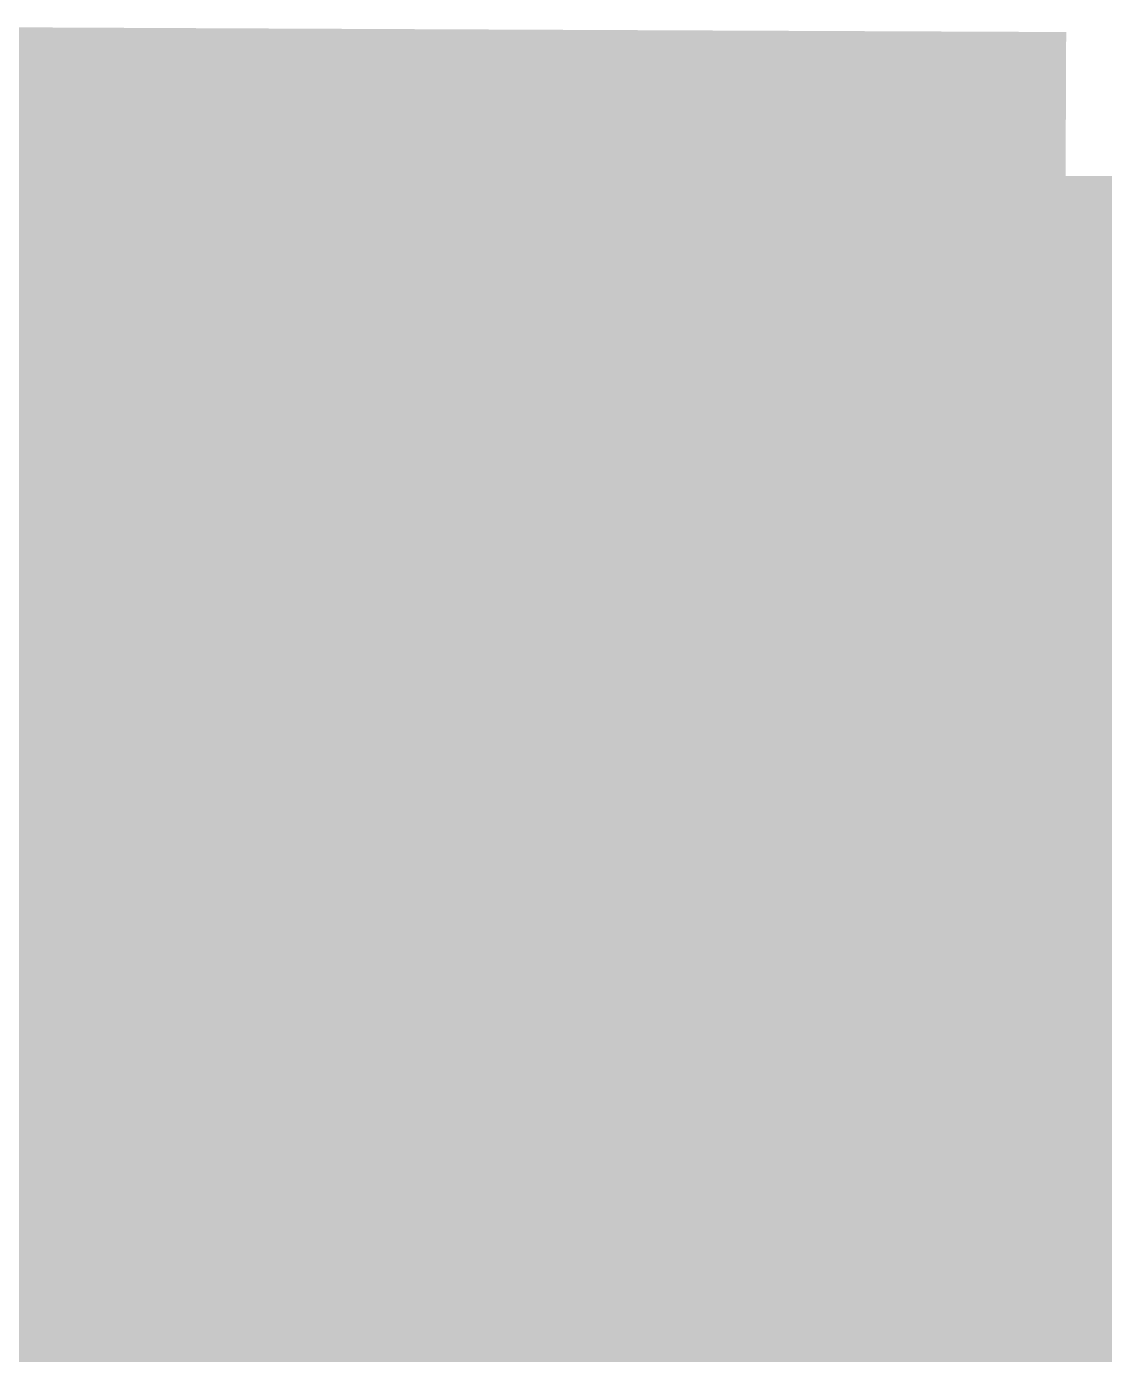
# Model space of a CAD drawing. Header units: inches. Extents: x 267136 to 306747, y 5028981 to 5062930.
# Drawn here: x 275437 to 278039, y 5039305 to 5042510 of the extents above; entities that cross this region are included whole.
import ezdxf

# ---------------------------------------------------------------- set-up
doc = ezdxf.new("R2010")
doc.units = ezdxf.units.IN
doc.header["$MEASUREMENT"] = 0

msp = doc.modelspace()

# ---------------------------------------------------------------- hatches: boundary and pattern name
for points in [[(275503.389, 5042160.761), (275438.285, 5042161.065), (275373.182, 5042161.371), (275308.078, 5042161.676), (275242.975, 5042161.983), (275177.871, 5042162.29), (275112.768, 5042162.598), (275047.664, 5042162.906), (275015.113, 5042163.061), (275015.332, 5042209.365), (275015.771, 5042301.974), (275016.211, 5042394.583), (275016.65, 5042487.192), (275016.762, 5042510.344), (275049.311, 5042510.19), (275114.412, 5042509.881), (275179.512, 5042509.574), (275244.611, 5042509.267), (275309.711, 5042508.96), (275374.811, 5042508.654), (275439.91, 5042508.35), (275505.012, 5042508.045), (275504.902, 5042484.893), (275504.471, 5042392.284), (275504.037, 5042299.675), (275503.605, 5042207.066), (275503.389, 5042160.761)], [(275991.666, 5042158.5), (275959.113, 5042158.65), (275894.01, 5042158.949), (275828.906, 5042159.25), (275763.803, 5042159.551), (275698.699, 5042159.852), (275633.596, 5042160.155), (275568.492, 5042160.458), (275503.389, 5042160.761), (275503.605, 5042207.066), (275504.037, 5042299.675), (275504.471, 5042392.284), (275504.902, 5042484.893), (275505.012, 5042508.045), (275570.111, 5042507.741), (275635.211, 5042507.438), (275700.311, 5042507.136), (275765.41, 5042506.834), (275830.512, 5042506.533), (275895.611, 5042506.233), (275960.711, 5042505.934), (275993.26, 5042505.784), (275993.154, 5042482.632), (275992.729, 5042390.022), (275992.305, 5042297.414), (275991.879, 5042204.805), (275991.666, 5042158.5)], [(276479.943, 5042156.277), (276414.84, 5042156.571), (276349.736, 5042156.866), (276284.633, 5042157.162), (276219.529, 5042157.458), (276154.426, 5042157.755), (276089.32, 5042158.052), (276024.217, 5042158.351), (275991.666, 5042158.5), (275991.879, 5042204.805), (275992.305, 5042297.414), (275992.729, 5042390.022), (275993.154, 5042482.632), (275993.26, 5042505.784), (276025.811, 5042505.634), (276090.91, 5042505.336), (276156.01, 5042505.039), (276221.111, 5042504.742), (276286.211, 5042504.445), (276351.311, 5042504.15), (276416.41, 5042503.855), (276481.51, 5042503.561), (276481.406, 5042480.409), (276480.988, 5042387.799), (276480.57, 5042295.19), (276480.152, 5042202.582), (276479.943, 5042156.277)], [(276968.219, 5042154.092), (276935.668, 5042154.236), (276870.564, 5042154.526), (276805.461, 5042154.816), (276740.357, 5042155.107), (276675.254, 5042155.398), (276610.15, 5042155.69), (276545.047, 5042155.983), (276479.943, 5042156.277), (276480.152, 5042202.582), (276480.57, 5042295.19), (276480.988, 5042387.799), (276481.406, 5042480.409), (276481.51, 5042503.561), (276546.611, 5042503.267), (276611.711, 5042502.974), (276676.811, 5042502.682), (276741.91, 5042502.391), (276807.01, 5042502.1), (276872.109, 5042501.81), (276937.211, 5042501.52), (276969.76, 5042501.375), (276969.658, 5042478.223), (276969.246, 5042385.614), (276968.426, 5042200.396), (276968.219, 5042154.092)], [(277456.496, 5042151.945), (277391.393, 5042152.229), (277326.289, 5042152.514), (277261.186, 5042152.799), (277196.082, 5042153.085), (277130.979, 5042153.372), (277065.875, 5042153.659), (277000.771, 5042153.948), (276968.219, 5042154.092), (276968.426, 5042200.396), (276969.246, 5042385.614), (276969.658, 5042478.223), (276969.76, 5042501.375), (277002.311, 5042501.231), (277067.41, 5042500.943), (277132.51, 5042500.656), (277197.609, 5042500.369), (277262.709, 5042500.083), (277327.811, 5042499.797), (277392.91, 5042499.513), (277458.01, 5042499.229), (277457.908, 5042476.076), (277457.506, 5042383.467), (277457.102, 5042290.858), (277456.697, 5042198.249), (277456.496, 5042151.945)], [(277944.773, 5042149.835), (277912.221, 5042149.975), (277847.117, 5042150.254), (277782.014, 5042150.535), (277716.91, 5042150.815), (277651.807, 5042151.097), (277586.703, 5042151.378), (277521.6, 5042151.661), (277456.496, 5042151.945), (277456.697, 5042198.249), (277457.102, 5042290.858), (277457.506, 5042383.467), (277457.908, 5042476.076), (277458.01, 5042499.229), (277523.109, 5042498.945), (277588.209, 5042498.662), (277653.311, 5042498.38), (277718.41, 5042498.099), (277783.51, 5042497.818), (277848.609, 5042497.538), (277913.709, 5042497.259), (277946.26, 5042497.119), (277946.16, 5042473.967), (277945.764, 5042381.358), (277945.367, 5042288.749), (277944.971, 5042196.14), (277944.773, 5042149.835)], [(275501.768, 5041813.478), (275436.66, 5041813.782), (275371.553, 5041814.087), (275306.445, 5041814.393), (275241.338, 5041814.699), (275176.232, 5041815.006), (275111.125, 5041815.314), (275046.018, 5041815.623), (275013.463, 5041815.777), (275013.574, 5041838.929), (275014.014, 5041931.538), (275014.453, 5042024.147), (275014.893, 5042116.756), (275015.113, 5042163.061), (275047.664, 5042162.906), (275112.768, 5042162.598), (275177.871, 5042162.29), (275242.975, 5042161.983), (275308.078, 5042161.676), (275373.182, 5042161.371), (275438.285, 5042161.065), (275503.389, 5042160.761), (275503.174, 5042114.457), (275502.74, 5042021.848), (275502.309, 5041929.239), (275501.875, 5041836.63), (275501.768, 5041813.478)], [(275990.07, 5041811.217), (275957.518, 5041811.366), (275892.41, 5041811.666), (275827.303, 5041811.966), (275762.195, 5041812.267), (275697.09, 5041812.569), (275631.982, 5041812.871), (275566.875, 5041813.174), (275501.768, 5041813.478), (275501.875, 5041836.63), (275502.309, 5041929.239), (275502.74, 5042021.848), (275503.174, 5042114.457), (275503.389, 5042160.761), (275568.492, 5042160.458), (275633.596, 5042160.155), (275698.699, 5042159.852), (275763.803, 5042159.551), (275828.906, 5042159.25), (275894.01, 5042158.949), (275959.113, 5042158.65), (275991.666, 5042158.5), (275991.453, 5042112.196), (275991.027, 5042019.587), (275990.604, 5041926.978), (275990.178, 5041834.369), (275990.07, 5041811.217)], [(276478.375, 5041808.994), (276413.268, 5041809.288), (276348.16, 5041809.583), (276283.053, 5041809.878), (276217.947, 5041810.174), (276152.84, 5041810.471), (276087.732, 5041810.769), (276022.625, 5041811.067), (275990.07, 5041811.217), (275990.178, 5041834.369), (275990.604, 5041926.978), (275991.027, 5042019.587), (275991.453, 5042112.196), (275991.666, 5042158.5), (276024.217, 5042158.351), (276089.32, 5042158.052), (276154.426, 5042157.755), (276219.529, 5042157.458), (276284.633, 5042157.162), (276349.736, 5042156.866), (276414.84, 5042156.571), (276479.943, 5042156.277), (276479.734, 5042109.973), (276479.316, 5042017.364), (276478.898, 5041924.754), (276478.48, 5041832.146), (276478.375, 5041808.994)], [(276966.68, 5041806.808), (276934.125, 5041806.953), (276869.018, 5041807.242), (276803.91, 5041807.533), (276738.805, 5041807.823), (276673.697, 5041808.115), (276608.59, 5041808.407), (276543.482, 5041808.7), (276478.375, 5041808.994), (276478.48, 5041832.146), (276478.898, 5041924.754), (276479.316, 5042017.364), (276479.734, 5042109.973), (276479.943, 5042156.277), (276545.047, 5042155.983), (276610.15, 5042155.69), (276675.254, 5042155.398), (276740.357, 5042155.107), (276805.461, 5042154.816), (276870.564, 5042154.526), (276935.668, 5042154.236), (276968.219, 5042154.092), (276968.014, 5042107.788), (276967.604, 5042015.178), (276967.191, 5041922.569), (276966.781, 5041829.96), (276966.68, 5041806.808)], [(277454.982, 5041804.661), (277389.875, 5041804.945), (277324.768, 5041805.23), (277259.66, 5041805.516), (277194.555, 5041805.802), (277129.447, 5041806.088), (277064.34, 5041806.376), (276999.232, 5041806.664), (276966.68, 5041806.808), (276966.781, 5041829.96), (276967.191, 5041922.569), (276967.604, 5042015.178), (276968.014, 5042107.788), (276968.219, 5042154.092), (277000.771, 5042153.948), (277065.875, 5042153.659), (277130.979, 5042153.372), (277196.082, 5042153.085), (277261.186, 5042152.799), (277326.289, 5042152.514), (277391.393, 5042152.229), (277456.496, 5042151.945), (277456.295, 5042105.64), (277455.891, 5042013.031), (277455.486, 5041920.422), (277455.084, 5041827.813), (277454.982, 5041804.661)], [(277943.287, 5041802.552), (277910.732, 5041802.691), (277780.518, 5041803.251), (277715.412, 5041803.532), (277650.305, 5041803.813), (277585.197, 5041804.095), (277520.09, 5041804.378), (277454.982, 5041804.661), (277455.084, 5041827.813), (277455.486, 5041920.422), (277455.891, 5042013.031), (277456.295, 5042105.64), (277456.496, 5042151.945), (277521.6, 5042151.661), (277586.703, 5042151.378), (277651.807, 5042151.097), (277716.91, 5042150.815), (277782.014, 5042150.535), (277847.117, 5042150.254), (277912.221, 5042149.975), (277944.773, 5042149.835), (277944.574, 5042103.531), (277944.178, 5042010.922), (277943.781, 5041918.313), (277943.385, 5041825.704), (277943.287, 5041802.552)], [(278431.59, 5041800.481), (278366.482, 5041800.755), (278301.375, 5041801.029), (278236.27, 5041801.305), (278171.162, 5041801.581), (278106.055, 5041801.857), (278040.947, 5041802.135), (277975.84, 5041802.413), (277943.287, 5041802.552), (277943.385, 5041825.704), (277943.781, 5041918.313), (277944.178, 5042010.922), (277944.574, 5042103.531), (277944.773, 5042149.835), (277977.324, 5042149.696), (278042.428, 5042149.418), (278107.531, 5042149.141), (278172.635, 5042148.864), (278237.738, 5042148.588), (278302.842, 5042148.313), (278367.945, 5042148.039), (278433.049, 5042147.765), (278432.855, 5042101.46), (278432.467, 5042008.851), (278432.076, 5041916.242), (278431.687, 5041823.633), (278431.59, 5041800.481)], [(275500.146, 5041466.194), (275435.035, 5041466.499), (275369.924, 5041466.804), (275304.814, 5041467.109), (275174.592, 5041467.723), (275109.48, 5041468.031), (275044.371, 5041468.339), (275011.814, 5041468.494), (275012.254, 5041561.103), (275012.695, 5041653.711), (275013.135, 5041746.32), (275013.463, 5041815.777), (275046.018, 5041815.623), (275111.125, 5041815.314), (275176.232, 5041815.006), (275241.338, 5041814.699), (275306.445, 5041814.393), (275371.553, 5041814.087), (275436.66, 5041813.782), (275501.768, 5041813.478), (275501.443, 5041744.021), (275501.012, 5041651.412), (275500.578, 5041558.803), (275500.146, 5041466.194)], [(275988.477, 5041463.933), (275955.922, 5041464.083), (275890.811, 5041464.382), (275825.699, 5041464.683), (275760.59, 5041464.984), (275695.479, 5041465.285), (275630.367, 5041465.588), (275565.256, 5041465.891), (275500.146, 5041466.194), (275500.578, 5041558.803), (275501.012, 5041651.412), (275501.443, 5041744.021), (275501.768, 5041813.478), (275566.875, 5041813.174), (275631.982, 5041812.871), (275697.09, 5041812.569), (275762.195, 5041812.267), (275827.303, 5041811.966), (275892.41, 5041811.666), (275957.518, 5041811.366), (275990.07, 5041811.217), (275989.752, 5041741.76), (275989.326, 5041649.151), (275988.902, 5041556.542), (275988.477, 5041463.933)], [(276476.807, 5041461.71), (276411.697, 5041462.004), (276346.586, 5041462.299), (276281.475, 5041462.595), (276216.365, 5041462.891), (276086.143, 5041463.485), (276021.031, 5041463.784), (275988.477, 5041463.933), (275988.902, 5041556.542), (275989.326, 5041649.151), (275989.752, 5041741.76), (275990.07, 5041811.217), (276022.625, 5041811.067), (276087.732, 5041810.769), (276152.84, 5041810.471), (276217.947, 5041810.174), (276283.053, 5041809.878), (276348.16, 5041809.583), (276413.268, 5041809.288), (276478.375, 5041808.994), (276478.062, 5041739.537), (276477.643, 5041646.928), (276476.807, 5041461.71)], [(276965.139, 5041459.525), (276932.582, 5041459.669), (276867.473, 5041459.959), (276802.361, 5041460.249), (276737.25, 5041460.54), (276672.141, 5041460.832), (276607.029, 5041461.124), (276476.807, 5041461.71), (276477.643, 5041646.928), (276478.062, 5041739.537), (276478.375, 5041808.994), (276543.482, 5041808.7), (276608.59, 5041808.407), (276673.697, 5041808.115), (276738.805, 5041807.823), (276803.91, 5041807.533), (276869.018, 5041807.242), (276934.125, 5041806.953), (276966.68, 5041806.808), (276966.371, 5041737.352), (276965.959, 5041644.743), (276965.139, 5041459.525)], [(277453.469, 5041457.378), (277388.357, 5041457.662), (277323.248, 5041457.947), (277258.137, 5041458.232), (277193.025, 5041458.518), (277127.916, 5041458.805), (277062.805, 5041459.092), (276997.693, 5041459.381), (276965.139, 5041459.525), (276965.959, 5041644.743), (276966.371, 5041737.352), (276966.68, 5041806.808), (276999.232, 5041806.664), (277064.34, 5041806.376), (277129.447, 5041806.088), (277194.555, 5041805.802), (277259.66, 5041805.516), (277324.768, 5041805.23), (277389.875, 5041804.945), (277454.982, 5041804.661), (277454.68, 5041735.205), (277454.275, 5041642.596), (277453.873, 5041549.987), (277453.469, 5041457.378)], [(277941.801, 5041455.269), (277909.244, 5041455.408), (277844.133, 5041455.687), (277779.023, 5041455.967), (277713.912, 5041456.248), (277648.801, 5041456.53), (277583.691, 5041456.812), (277518.58, 5041457.094), (277453.469, 5041457.378), (277453.873, 5041549.987), (277454.275, 5041642.596), (277454.68, 5041735.205), (277454.982, 5041804.661), (277520.09, 5041804.378), (277585.197, 5041804.095), (277650.305, 5041803.813), (277715.412, 5041803.532), (277780.518, 5041803.251), (277910.732, 5041802.691), (277943.287, 5041802.552), (277942.988, 5041733.095), (277942.592, 5041640.486), (277942.197, 5041547.877), (277941.801, 5041455.269)], [(278430.131, 5041453.198), (278365.02, 5041453.472), (278299.908, 5041453.746), (278234.799, 5041454.021), (278169.687, 5041454.297), (278104.576, 5041454.574), (278039.467, 5041454.852), (277974.355, 5041455.129), (277941.801, 5041455.269), (277942.197, 5041547.877), (277942.592, 5041640.486), (277942.988, 5041733.095), (277943.287, 5041802.552), (277975.84, 5041802.413), (278040.947, 5041802.135), (278106.055, 5041801.857), (278171.162, 5041801.581), (278236.27, 5041801.305), (278301.375, 5041801.029), (278366.482, 5041800.755), (278431.59, 5041800.481), (278431.299, 5041731.024), (278430.908, 5041638.416), (278430.52, 5041545.807), (278430.131, 5041453.198)], [(275498.523, 5041118.911), (275433.41, 5041119.216), (275368.295, 5041119.521), (275303.182, 5041119.826), (275238.066, 5041120.133), (275172.953, 5041120.44), (275107.838, 5041120.748), (275042.725, 5041121.056), (275010.166, 5041121.21), (275010.496, 5041190.667), (275010.936, 5041283.276), (275011.814, 5041468.494), (275044.371, 5041468.339), (275109.48, 5041468.031), (275174.592, 5041467.723), (275304.814, 5041467.109), (275369.924, 5041466.804), (275500.146, 5041466.194), (275499.713, 5041373.585), (275499.281, 5041280.977), (275498.85, 5041188.368), (275498.523, 5041118.911)], [(275986.883, 5041116.65), (275954.324, 5041116.8), (275889.211, 5041117.099), (275824.096, 5041117.399), (275758.982, 5041117.701), (275693.867, 5041118.002), (275628.754, 5041118.305), (275563.639, 5041118.607), (275498.523, 5041118.911), (275498.85, 5041188.368), (275499.281, 5041280.977), (275499.713, 5041373.585), (275500.146, 5041466.194), (275565.256, 5041465.891), (275630.367, 5041465.588), (275695.479, 5041465.285), (275760.59, 5041464.984), (275825.699, 5041464.683), (275890.811, 5041464.382), (275955.922, 5041464.083), (275988.477, 5041463.933), (275988.051, 5041371.324), (275987.627, 5041278.715), (275987.201, 5041186.107), (275986.883, 5041116.65)], [(276475.24, 5041114.427), (276410.125, 5041114.721), (276345.012, 5041115.016), (276279.896, 5041115.312), (276214.783, 5041115.608), (276149.668, 5041115.905), (276084.555, 5041116.203), (276019.439, 5041116.5), (275986.883, 5041116.65), (275987.201, 5041186.107), (275987.627, 5041278.715), (275988.051, 5041371.324), (275988.477, 5041463.933), (276021.031, 5041463.784), (276086.143, 5041463.485), (276216.365, 5041462.891), (276281.475, 5041462.595), (276346.586, 5041462.299), (276411.697, 5041462.004), (276476.807, 5041461.71), (276475.971, 5041276.492), (276475.553, 5041183.884), (276475.24, 5041114.427)], [(276963.598, 5041112.242), (276931.041, 5041112.386), (276865.926, 5041112.676), (276800.812, 5041112.966), (276735.697, 5041113.257), (276670.584, 5041113.548), (276605.469, 5041113.84), (276540.354, 5041114.133), (276475.24, 5041114.427), (276475.553, 5041183.884), (276475.971, 5041276.492), (276476.807, 5041461.71), (276607.029, 5041461.124), (276672.141, 5041460.832), (276737.25, 5041460.54), (276802.361, 5041460.249), (276867.473, 5041459.959), (276932.582, 5041459.669), (276965.139, 5041459.525), (276964.727, 5041366.916), (276964.316, 5041274.307), (276963.906, 5041181.698), (276963.598, 5041112.242)], [(277451.955, 5041110.095), (277386.842, 5041110.379), (277321.727, 5041110.664), (277256.613, 5041110.949), (277191.498, 5041111.235), (277126.385, 5041111.522), (277061.27, 5041111.81), (276996.154, 5041112.098), (276963.598, 5041112.242), (276963.906, 5041181.698), (276964.316, 5041274.307), (276964.727, 5041366.916), (276965.139, 5041459.525), (276997.693, 5041459.381), (277062.805, 5041459.092), (277127.916, 5041458.805), (277193.025, 5041458.518), (277258.137, 5041458.232), (277323.248, 5041457.947), (277388.357, 5041457.662), (277453.469, 5041457.378), (277453.066, 5041364.769), (277452.258, 5041179.551), (277451.955, 5041110.095)], [(277940.314, 5041107.985), (277907.756, 5041108.125), (277842.643, 5041108.404), (277777.527, 5041108.685), (277712.414, 5041108.965), (277647.299, 5041109.247), (277582.184, 5041109.528), (277517.07, 5041109.811), (277451.955, 5041110.095), (277452.258, 5041179.551), (277453.066, 5041364.769), (277453.469, 5041457.378), (277518.58, 5041457.094), (277583.691, 5041456.812), (277648.801, 5041456.53), (277713.912, 5041456.248), (277779.023, 5041455.967), (277844.133, 5041455.687), (277909.244, 5041455.408), (277941.801, 5041455.269), (277941.404, 5041362.66), (277941.008, 5041270.051), (277940.611, 5041177.442), (277940.314, 5041107.985)], [(278428.672, 5041105.915), (278363.557, 5041106.188), (278298.443, 5041106.463), (278233.328, 5041106.738), (278168.213, 5041107.014), (278103.1, 5041107.291), (278037.984, 5041107.568), (277972.871, 5041107.846), (277940.314, 5041107.985), (277940.611, 5041177.442), (277941.008, 5041270.051), (277941.404, 5041362.66), (277941.801, 5041455.269), (277974.355, 5041455.129), (278039.467, 5041454.852), (278104.576, 5041454.574), (278169.687, 5041454.297), (278234.799, 5041454.021), (278299.908, 5041453.746), (278365.02, 5041453.472), (278430.131, 5041453.198), (278429.742, 5041360.589), (278429.352, 5041267.98), (278428.963, 5041175.371), (278428.672, 5041105.915)], [(275496.902, 5040771.628), (275431.785, 5040771.933), (275366.668, 5040772.238), (275301.549, 5040772.543), (275236.432, 5040772.85), (275171.312, 5040773.157), (275106.195, 5040773.464), (275041.076, 5040773.773), (275008.518, 5040773.927), (275008.738, 5040820.232), (275009.178, 5040912.841), (275009.617, 5041005.449), (275010.057, 5041098.058), (275010.166, 5041121.21), (275042.725, 5041121.056), (275107.838, 5041120.748), (275172.953, 5041120.44), (275238.066, 5041120.133), (275303.182, 5041119.826), (275368.295, 5041119.521), (275433.41, 5041119.216), (275498.523, 5041118.911), (275498.416, 5041095.759), (275497.984, 5041003.15), (275497.551, 5040910.542), (275497.119, 5040817.933), (275496.902, 5040771.628)], [(275985.287, 5040769.367), (275952.729, 5040769.517), (275887.611, 5040769.816), (275822.492, 5040770.117), (275757.375, 5040770.417), (275692.258, 5040770.719), (275627.139, 5040771.021), (275562.021, 5040771.325), (275496.902, 5040771.628), (275497.119, 5040817.933), (275497.551, 5040910.542), (275497.984, 5041003.15), (275498.416, 5041095.759), (275498.523, 5041118.911), (275563.639, 5041118.607), (275628.754, 5041118.305), (275693.867, 5041118.002), (275758.982, 5041117.701), (275824.096, 5041117.399), (275889.211, 5041117.099), (275954.324, 5041116.8), (275986.883, 5041116.65), (275986.775, 5041093.498), (275986.352, 5041000.889), (275985.5, 5040815.671), (275985.287, 5040769.367)], [(276473.672, 5040767.144), (276408.555, 5040767.438), (276343.437, 5040767.733), (276278.318, 5040768.029), (276213.201, 5040768.325), (276148.082, 5040768.622), (276082.965, 5040768.919), (276017.848, 5040769.218), (275985.287, 5040769.367), (275985.5, 5040815.671), (275986.352, 5041000.889), (275986.775, 5041093.498), (275986.883, 5041116.65), (276019.439, 5041116.5), (276084.555, 5041116.203), (276149.668, 5041115.905), (276214.783, 5041115.608), (276279.896, 5041115.312), (276345.012, 5041115.016), (276410.125, 5041114.721), (276475.24, 5041114.427), (276475.135, 5041091.275), (276474.299, 5040906.057), (276473.881, 5040813.448), (276473.672, 5040767.144)], [(276962.057, 5040764.959), (276929.498, 5040765.104), (276864.381, 5040765.393), (276799.262, 5040765.683), (276734.145, 5040765.974), (276669.027, 5040766.265), (276603.908, 5040766.558), (276538.791, 5040766.851), (276473.672, 5040767.144), (276473.881, 5040813.448), (276474.717, 5040998.666), (276475.135, 5041091.275), (276475.24, 5041114.427), (276540.354, 5041114.133), (276605.469, 5041113.84), (276670.584, 5041113.548), (276735.697, 5041113.257), (276800.812, 5041112.966), (276865.926, 5041112.676), (276931.041, 5041112.386), (276963.598, 5041112.242), (276963.496, 5041089.089), (276963.084, 5040996.481), (276962.264, 5040811.263), (276962.057, 5040764.959)], [(277450.441, 5040762.812), (277385.324, 5040763.096), (277320.207, 5040763.38), (277255.088, 5040763.666), (277189.971, 5040763.952), (277124.852, 5040764.239), (277059.734, 5040764.526), (276994.617, 5040764.814), (276962.057, 5040764.959), (276962.264, 5040811.263), (276963.084, 5040996.481), (276963.496, 5041089.089), (276963.598, 5041112.242), (276996.154, 5041112.098), (277061.27, 5041111.81), (277126.385, 5041111.522), (277191.498, 5041111.235), (277256.613, 5041110.949), (277321.727, 5041110.664), (277386.842, 5041110.379), (277451.955, 5041110.095), (277451.855, 5041086.942), (277451.451, 5040994.333), (277451.047, 5040901.725), (277450.645, 5040809.116), (277450.441, 5040762.812)], [(277938.828, 5040760.703), (277906.268, 5040760.842), (277841.15, 5040761.121), (277776.033, 5040761.401), (277710.914, 5040761.682), (277645.797, 5040761.963), (277580.678, 5040762.246), (277515.561, 5040762.528), (277450.441, 5040762.812), (277450.645, 5040809.116), (277451.047, 5040901.725), (277451.451, 5040994.333), (277451.855, 5041086.942), (277451.955, 5041110.095), (277517.07, 5041109.811), (277582.184, 5041109.528), (277647.299, 5041109.247), (277712.414, 5041108.965), (277777.527, 5041108.685), (277842.643, 5041108.404), (277907.756, 5041108.125), (277940.314, 5041107.985), (277940.215, 5041084.833), (277939.818, 5040992.225), (277939.422, 5040899.616), (277939.025, 5040807.007), (277938.828, 5040760.703)], [(278427.213, 5040758.631), (278362.094, 5040758.905), (278296.977, 5040759.18), (278231.857, 5040759.455), (278166.74, 5040759.731), (278101.623, 5040760.008), (278036.504, 5040760.285), (277971.387, 5040760.563), (277938.828, 5040760.703), (277939.025, 5040807.007), (277939.422, 5040899.616), (277939.818, 5040992.225), (277940.215, 5041084.833), (277940.314, 5041107.985), (277972.871, 5041107.846), (278037.984, 5041107.568), (278103.1, 5041107.291), (278168.213, 5041107.014), (278233.328, 5041106.738), (278298.443, 5041106.463), (278363.557, 5041106.188), (278428.672, 5041105.915), (278428.574, 5041082.762), (278428.186, 5040990.153), (278427.795, 5040897.544), (278427.406, 5040804.936), (278427.213, 5040758.631)], [(275495.281, 5040424.346), (275430.16, 5040424.65), (275365.039, 5040424.955), (275299.916, 5040425.261), (275234.795, 5040425.567), (275169.674, 5040425.874), (275104.553, 5040426.182), (275039.43, 5040426.49), (275006.869, 5040426.645), (275006.98, 5040449.797), (275007.42, 5040542.406), (275007.859, 5040635.014), (275008.299, 5040727.623), (275008.518, 5040773.927), (275041.076, 5040773.773), (275106.195, 5040773.464), (275171.312, 5040773.157), (275236.432, 5040772.85), (275301.549, 5040772.543), (275366.668, 5040772.238), (275496.902, 5040771.628), (275496.687, 5040725.324), (275496.254, 5040632.715), (275495.822, 5040540.106), (275495.391, 5040447.498), (275495.281, 5040424.346)], [(275983.693, 5040422.084), (275951.133, 5040422.234), (275886.012, 5040422.534), (275820.889, 5040422.834), (275755.768, 5040423.135), (275690.646, 5040423.437), (275625.525, 5040423.739), (275560.402, 5040424.042), (275495.281, 5040424.346), (275495.391, 5040447.498), (275495.822, 5040540.106), (275496.254, 5040632.715), (275496.687, 5040725.324), (275496.902, 5040771.628), (275562.021, 5040771.325), (275627.139, 5040771.021), (275692.258, 5040770.719), (275757.375, 5040770.417), (275822.492, 5040770.117), (275887.611, 5040769.816), (275952.729, 5040769.517), (275985.287, 5040769.367), (275985.076, 5040723.063), (275984.65, 5040630.454), (275984.225, 5040537.845), (275983.799, 5040445.236), (275983.693, 5040422.084)], [(276472.105, 5040419.861), (276406.984, 5040420.155), (276341.861, 5040420.45), (276211.619, 5040421.042), (276146.498, 5040421.339), (276081.375, 5040421.637), (276016.254, 5040421.935), (275983.693, 5040422.084), (275983.799, 5040445.236), (275984.225, 5040537.845), (275984.65, 5040630.454), (275985.076, 5040723.063), (275985.287, 5040769.367), (276017.848, 5040769.218), (276082.965, 5040768.919), (276148.082, 5040768.622), (276213.201, 5040768.325), (276278.318, 5040768.029), (276343.437, 5040767.733), (276408.555, 5040767.438), (276473.672, 5040767.144), (276473.463, 5040720.839), (276473.045, 5040628.231), (276472.209, 5040443.013), (276472.105, 5040419.861)], [(276960.518, 5040417.676), (276927.957, 5040417.82), (276862.834, 5040418.11), (276797.713, 5040418.4), (276667.471, 5040418.982), (276602.348, 5040419.275), (276537.227, 5040419.568), (276472.105, 5040419.861), (276472.209, 5040443.013), (276473.045, 5040628.231), (276473.463, 5040720.839), (276473.672, 5040767.144), (276538.791, 5040766.851), (276603.908, 5040766.558), (276669.027, 5040766.265), (276734.145, 5040765.974), (276799.262, 5040765.683), (276864.381, 5040765.393), (276929.498, 5040765.104), (276962.057, 5040764.959), (276961.852, 5040718.654), (276961.441, 5040626.046), (276961.031, 5040533.437), (276960.619, 5040440.828), (276960.518, 5040417.676)], [(277448.93, 5040415.529), (277383.807, 5040415.813), (277318.686, 5040416.098), (277253.564, 5040416.383), (277188.443, 5040416.669), (277123.32, 5040416.956), (276993.078, 5040417.532), (276960.518, 5040417.676), (276960.619, 5040440.828), (276961.031, 5040533.437), (276961.441, 5040626.046), (276961.852, 5040718.654), (276962.057, 5040764.959), (276994.617, 5040764.814), (277059.734, 5040764.526), (277124.852, 5040764.239), (277189.971, 5040763.952), (277255.088, 5040763.666), (277320.207, 5040763.38), (277450.441, 5040762.812), (277450.24, 5040716.507), (277449.838, 5040623.898), (277449.434, 5040531.29), (277449.029, 5040438.681), (277448.93, 5040415.529)], [(277937.342, 5040413.42), (277904.779, 5040413.559), (277839.658, 5040413.838), (277774.537, 5040414.119), (277709.416, 5040414.399), (277644.293, 5040414.681), (277579.172, 5040414.963), (277448.93, 5040415.529), (277449.029, 5040438.681), (277449.434, 5040531.29), (277449.838, 5040623.898), (277450.24, 5040716.507), (277450.441, 5040762.812), (277515.561, 5040762.528), (277580.678, 5040762.246), (277645.797, 5040761.963), (277710.914, 5040761.682), (277776.033, 5040761.401), (277841.15, 5040761.121), (277906.268, 5040760.842), (277938.828, 5040760.703), (277938.629, 5040714.398), (277938.232, 5040621.79), (277937.836, 5040529.181), (277937.439, 5040436.572), (277937.342, 5040413.42)], [(278425.752, 5040411.349), (278360.631, 5040411.623), (278295.51, 5040411.897), (278230.389, 5040412.172), (278165.266, 5040412.448), (278100.145, 5040412.725), (278035.023, 5040413.002), (277969.902, 5040413.28), (277937.342, 5040413.42), (277937.439, 5040436.572), (277937.836, 5040529.181), (277938.232, 5040621.79), (277938.629, 5040714.398), (277938.828, 5040760.703), (277971.387, 5040760.563), (278036.504, 5040760.285), (278101.623, 5040760.008), (278166.74, 5040759.731), (278231.857, 5040759.455), (278296.977, 5040759.18), (278362.094, 5040758.905), (278427.213, 5040758.631), (278427.018, 5040712.327), (278426.24, 5040527.109), (278425.85, 5040434.501), (278425.752, 5040411.349)], [(275493.66, 5040077.063), (275428.535, 5040077.367), (275363.41, 5040077.672), (275298.285, 5040077.978), (275233.16, 5040078.285), (275168.035, 5040078.591), (275102.91, 5040078.899), (275037.783, 5040079.208), (275005.221, 5040079.362), (275005.66, 5040171.971), (275006.1, 5040264.58), (275006.541, 5040357.188), (275006.869, 5040426.645), (275039.43, 5040426.49), (275104.553, 5040426.182), (275169.674, 5040425.874), (275234.795, 5040425.567), (275299.916, 5040425.261), (275365.039, 5040424.955), (275430.16, 5040424.65), (275495.281, 5040424.346), (275494.957, 5040354.889), (275494.525, 5040262.28), (275494.092, 5040169.671), (275493.66, 5040077.063)], [(275982.1, 5040074.802), (275949.537, 5040074.951), (275819.287, 5040075.551), (275754.16, 5040075.852), (275623.91, 5040076.456), (275558.785, 5040076.759), (275493.66, 5040077.063), (275494.092, 5040169.671), (275494.525, 5040262.28), (275494.957, 5040354.889), (275495.281, 5040424.346), (275560.402, 5040424.042), (275625.525, 5040423.739), (275690.646, 5040423.437), (275755.768, 5040423.135), (275820.889, 5040422.834), (275886.012, 5040422.534), (275951.133, 5040422.234), (275983.693, 5040422.084), (275983.375, 5040352.628), (275982.949, 5040260.019), (275982.523, 5040167.411), (275982.1, 5040074.802)], [(276470.539, 5040072.579), (276405.412, 5040072.873), (276275.162, 5040073.463), (276079.787, 5040074.354), (276014.662, 5040074.652), (275982.1, 5040074.802), (275982.523, 5040167.411), (275982.949, 5040260.019), (275983.375, 5040352.628), (275983.693, 5040422.084), (276016.254, 5040421.935), (276081.375, 5040421.637), (276146.498, 5040421.339), (276211.619, 5040421.042), (276341.861, 5040420.45), (276406.984, 5040420.155), (276472.105, 5040419.861), (276471.791, 5040350.405), (276470.955, 5040165.187), (276470.539, 5040072.579)], [(276958.977, 5040070.394), (276926.414, 5040070.538), (276796.164, 5040071.118), (276665.914, 5040071.7), (276600.789, 5040071.992), (276535.664, 5040072.285), (276470.539, 5040072.579), (276470.955, 5040165.187), (276471.791, 5040350.405), (276472.105, 5040419.861), (276537.227, 5040419.568), (276602.348, 5040419.275), (276667.471, 5040418.982), (276797.713, 5040418.4), (276862.834, 5040418.11), (276927.957, 5040417.82), (276960.518, 5040417.676), (276960.209, 5040348.22), (276959.389, 5040163.002), (276958.977, 5040070.394)], [(277447.416, 5040068.246), (277382.291, 5040068.53), (277317.166, 5040068.815), (277186.916, 5040069.387), (277121.789, 5040069.673), (276991.539, 5040070.249), (276958.977, 5040070.394), (276959.389, 5040163.002), (276960.209, 5040348.22), (276960.518, 5040417.676), (276993.078, 5040417.532), (277123.32, 5040416.956), (277188.443, 5040416.669), (277253.564, 5040416.383), (277318.686, 5040416.098), (277383.807, 5040415.813), (277448.93, 5040415.529), (277448.627, 5040346.072), (277448.223, 5040253.464), (277447.82, 5040160.855), (277447.416, 5040068.246)], [(277935.855, 5040066.137), (277903.293, 5040066.276), (277838.168, 5040066.556), (277773.041, 5040066.836), (277642.791, 5040067.398), (277577.666, 5040067.68), (277447.416, 5040068.246), (277447.82, 5040160.855), (277448.223, 5040253.464), (277448.627, 5040346.072), (277448.93, 5040415.529), (277579.172, 5040414.963), (277644.293, 5040414.681), (277709.416, 5040414.399), (277774.537, 5040414.119), (277839.658, 5040413.838), (277904.779, 5040413.559), (277937.342, 5040413.42), (277937.043, 5040343.963), (277936.646, 5040251.354), (277936.252, 5040158.746), (277935.855, 5040066.137)], [(278424.293, 5040064.066), (278359.168, 5040064.34), (278228.918, 5040064.89), (278098.668, 5040065.442), (277968.418, 5040065.998), (277935.855, 5040066.137), (277936.252, 5040158.746), (277936.646, 5040251.354), (277937.043, 5040343.963), (277937.342, 5040413.42), (277969.902, 5040413.28), (278035.023, 5040413.002), (278100.145, 5040412.725), (278165.266, 5040412.448), (278230.389, 5040412.172), (278295.51, 5040411.897), (278425.752, 5040411.349), (278425.461, 5040341.892), (278425.072, 5040249.283), (278424.684, 5040156.675), (278424.293, 5040064.066)], [(275492.039, 5039729.781), (275426.91, 5039730.085), (275361.781, 5039730.39), (275231.523, 5039731.002), (275166.395, 5039731.309), (275036.137, 5039731.925), (275003.574, 5039732.08), (275003.902, 5039801.536), (275004.342, 5039894.145), (275004.781, 5039986.753), (275005.221, 5040079.362), (275037.783, 5040079.208), (275102.91, 5040078.899), (275168.035, 5040078.591), (275233.16, 5040078.285), (275298.285, 5040077.978), (275363.41, 5040077.672), (275428.535, 5040077.367), (275493.66, 5040077.063), (275493.229, 5039984.454), (275492.795, 5039891.846), (275492.363, 5039799.237), (275492.039, 5039729.781)], [(275980.506, 5039727.52), (275947.941, 5039727.669), (275882.812, 5039727.969), (275817.684, 5039728.269), (275752.555, 5039728.57), (275622.297, 5039729.174), (275557.168, 5039729.477), (275492.039, 5039729.781), (275492.363, 5039799.237), (275492.795, 5039891.846), (275493.229, 5039984.454), (275493.66, 5040077.063), (275558.785, 5040076.759), (275623.91, 5040076.456), (275754.16, 5040075.852), (275819.287, 5040075.551), (275949.537, 5040074.951), (275982.1, 5040074.802), (275981.248, 5039889.584), (275980.824, 5039796.976), (275980.506, 5039727.52)], [(276468.971, 5039725.296), (276403.842, 5039725.59), (276338.713, 5039725.885), (276208.455, 5039726.477), (276143.326, 5039726.774), (276078.199, 5039727.072), (276013.07, 5039727.37), (275980.506, 5039727.52), (275980.824, 5039796.976), (275981.248, 5039889.584), (275982.1, 5040074.802), (276014.662, 5040074.652), (276079.787, 5040074.354), (276275.162, 5040073.463), (276405.412, 5040072.873), (276470.539, 5040072.579), (276469.703, 5039887.361), (276469.285, 5039794.752), (276468.971, 5039725.296)], [(276957.437, 5039723.111), (276924.873, 5039723.255), (276794.615, 5039723.835), (276664.357, 5039724.417), (276599.229, 5039724.71), (276534.1, 5039725.002), (276468.971, 5039725.296), (276469.285, 5039794.752), (276470.121, 5039979.97), (276470.539, 5040072.579), (276535.664, 5040072.285), (276600.789, 5040071.992), (276665.914, 5040071.7), (276796.164, 5040071.118), (276926.414, 5040070.538), (276958.977, 5040070.394), (276958.566, 5039977.785), (276958.156, 5039885.176), (276957.744, 5039792.567), (276957.437, 5039723.111)], [(277445.902, 5039720.964), (277380.773, 5039721.248), (277315.645, 5039721.533), (277250.516, 5039721.818), (277185.387, 5039722.104), (277120.26, 5039722.391), (276990.002, 5039722.967), (276957.437, 5039723.111), (276957.744, 5039792.567), (276958.156, 5039885.176), (276958.566, 5039977.785), (276958.977, 5040070.394), (276991.539, 5040070.249), (277121.789, 5040069.673), (277186.916, 5040069.387), (277317.166, 5040068.815), (277382.291, 5040068.53), (277447.416, 5040068.246), (277447.012, 5039975.638), (277446.609, 5039883.029), (277446.205, 5039790.42), (277445.902, 5039720.964)], [(277934.369, 5039718.854), (277901.805, 5039718.994), (277836.676, 5039719.273), (277771.547, 5039719.554), (277706.418, 5039719.834), (277576.16, 5039720.398), (277445.902, 5039720.964), (277446.205, 5039790.42), (277446.609, 5039883.029), (277447.012, 5039975.638), (277447.416, 5040068.246), (277577.666, 5040067.68), (277642.791, 5040067.398), (277773.041, 5040066.836), (277838.168, 5040066.556), (277903.293, 5040066.276), (277935.855, 5040066.137), (277935.459, 5039973.528), (277935.062, 5039880.92), (277934.666, 5039788.311), (277934.369, 5039718.854)], [(278422.834, 5039716.784), (278357.705, 5039717.058), (278292.576, 5039717.332), (278227.449, 5039717.607), (278162.32, 5039717.883), (278032.062, 5039718.437), (277966.934, 5039718.715), (277934.369, 5039718.854), (277934.666, 5039788.311), (277935.062, 5039880.92), (277935.459, 5039973.528), (277935.855, 5040066.137), (277968.418, 5040065.998), (278098.668, 5040065.442), (278228.918, 5040064.89), (278359.168, 5040064.34), (278424.293, 5040064.066), (278423.904, 5039971.458), (278423.516, 5039878.849), (278423.127, 5039786.24), (278422.834, 5039716.784)], [(275490.418, 5039382.499), (275425.285, 5039382.803), (275360.154, 5039383.108), (275295.021, 5039383.414), (275229.889, 5039383.72), (275099.623, 5039384.334), (275034.492, 5039384.643), (275001.926, 5039384.797), (275002.145, 5039431.102), (275002.584, 5039523.71), (275003.023, 5039616.319), (275003.463, 5039708.928), (275003.574, 5039732.08), (275036.137, 5039731.925), (275166.395, 5039731.309), (275231.523, 5039731.002), (275361.781, 5039730.39), (275426.91, 5039730.085), (275492.039, 5039729.781), (275491.932, 5039706.628), (275491.498, 5039614.02), (275491.066, 5039521.411), (275490.635, 5039428.803), (275490.418, 5039382.499)], [(275978.91, 5039380.237), (275946.346, 5039380.387), (275816.08, 5039380.987), (275685.814, 5039381.589), (275620.684, 5039381.892), (275555.551, 5039382.195), (275490.418, 5039382.499), (275490.635, 5039428.803), (275491.066, 5039521.411), (275491.498, 5039614.02), (275491.932, 5039706.628), (275492.039, 5039729.781), (275557.168, 5039729.477), (275622.297, 5039729.174), (275752.555, 5039728.57), (275817.684, 5039728.269), (275882.812, 5039727.969), (275947.941, 5039727.669), (275980.506, 5039727.52), (275980.398, 5039704.367), (275979.975, 5039611.759), (275979.549, 5039519.15), (275979.123, 5039426.542), (275978.91, 5039380.237)], [(276467.404, 5039378.014), (276402.271, 5039378.308), (276337.139, 5039378.603), (276272.006, 5039378.899), (276206.875, 5039379.195), (276141.742, 5039379.492), (276076.609, 5039379.79), (276011.477, 5039380.088), (275978.91, 5039380.237), (275979.123, 5039426.542), (275979.549, 5039519.15), (275979.975, 5039611.759), (275980.398, 5039704.367), (275980.506, 5039727.52), (276013.07, 5039727.37), (276078.199, 5039727.072), (276143.326, 5039726.774), (276208.455, 5039726.477), (276338.713, 5039725.885), (276403.842, 5039725.59), (276468.971, 5039725.296), (276468.867, 5039702.144), (276468.449, 5039609.536), (276467.613, 5039424.318), (276467.404, 5039378.014)], [(276955.896, 5039375.829), (276923.33, 5039375.973), (276858.199, 5039376.263), (276793.066, 5039376.553), (276727.934, 5039376.844), (276662.801, 5039377.135), (276597.668, 5039377.428), (276532.537, 5039377.72), (276467.404, 5039378.014), (276467.613, 5039424.318), (276468.449, 5039609.536), (276468.867, 5039702.144), (276468.971, 5039725.296), (276534.1, 5039725.002), (276599.229, 5039724.71), (276664.357, 5039724.417), (276794.615, 5039723.835), (276924.873, 5039723.255), (276957.437, 5039723.111), (276957.334, 5039699.959), (276956.924, 5039607.35), (276956.514, 5039514.742), (276956.102, 5039422.133), (276955.896, 5039375.829)], [(277444.391, 5039373.682), (277379.258, 5039373.966), (277314.125, 5039374.25), (277183.859, 5039374.822), (277118.729, 5039375.109), (277053.596, 5039375.396), (276988.463, 5039375.685), (276955.896, 5039375.829), (276956.102, 5039422.133), (276956.514, 5039514.742), (276956.924, 5039607.35), (276957.334, 5039699.959), (276957.437, 5039723.111), (276990.002, 5039722.967), (277120.26, 5039722.391), (277185.387, 5039722.104), (277250.516, 5039721.818), (277315.645, 5039721.533), (277380.773, 5039721.248), (277445.902, 5039720.964), (277445.803, 5039697.812), (277445.398, 5039605.203), (277444.994, 5039512.595), (277444.592, 5039419.986), (277444.391, 5039373.682)], [(277932.883, 5039371.572), (277900.316, 5039371.712), (277835.184, 5039371.991), (277770.053, 5039372.271), (277639.787, 5039372.833), (277574.654, 5039373.116), (277509.521, 5039373.398), (277444.391, 5039373.682), (277444.592, 5039419.986), (277444.994, 5039512.595), (277445.398, 5039605.203), (277445.803, 5039697.812), (277445.902, 5039720.964), (277576.16, 5039720.398), (277706.418, 5039719.834), (277771.547, 5039719.554), (277836.676, 5039719.273), (277901.805, 5039718.994), (277934.369, 5039718.854), (277934.27, 5039695.703), (277933.873, 5039603.094), (277933.477, 5039510.485), (277933.08, 5039417.877), (277932.883, 5039371.572)], [(278421.375, 5039369.501), (278356.244, 5039369.775), (278291.111, 5039370.05), (278225.979, 5039370.325), (278160.846, 5039370.601), (278095.713, 5039370.878), (278030.582, 5039371.155), (277965.449, 5039371.433), (277932.883, 5039371.572), (277933.08, 5039417.877), (277933.477, 5039510.485), (277933.873, 5039603.094), (277934.27, 5039695.703), (277934.369, 5039718.854), (277966.934, 5039718.715), (278032.062, 5039718.437), (278162.32, 5039717.883), (278227.449, 5039717.607), (278292.576, 5039717.332), (278422.834, 5039716.784), (278422.738, 5039693.631), (278422.348, 5039601.023), (278421.959, 5039508.414), (278421.57, 5039415.806), (278421.375, 5039369.501)], [(275488.797, 5039035.216), (275423.66, 5039035.521), (275358.525, 5039035.826), (275293.389, 5039036.131), (275228.254, 5039036.438), (275163.117, 5039036.745), (275097.98, 5039037.053), (275032.846, 5039037.361), (275000.277, 5039037.516), (275000.387, 5039060.667), (275000.826, 5039153.276), (275001.266, 5039245.885), (275001.705, 5039338.493), (275001.926, 5039384.797), (275034.492, 5039384.643), (275099.623, 5039384.334), (275229.889, 5039383.72), (275295.021, 5039383.414), (275360.154, 5039383.108), (275425.285, 5039382.803), (275490.418, 5039382.499), (275490.201, 5039336.194), (275489.77, 5039243.585), (275489.338, 5039150.977), (275488.904, 5039058.369), (275488.797, 5039035.216)], [(275977.316, 5039032.955), (275944.75, 5039033.104), (275879.613, 5039033.404), (275814.477, 5039033.705), (275749.342, 5039034.006), (275684.205, 5039034.307), (275619.068, 5039034.609), (275553.934, 5039034.913), (275488.797, 5039035.216), (275488.904, 5039058.369), (275489.338, 5039150.977), (275489.77, 5039243.585), (275490.201, 5039336.194), (275490.418, 5039382.499), (275555.551, 5039382.195), (275620.684, 5039381.892), (275685.814, 5039381.589), (275816.08, 5039380.987), (275946.346, 5039380.387), (275978.91, 5039380.237), (275978.699, 5039333.933), (275978.273, 5039241.324), (275977.848, 5039148.716), (275977.424, 5039056.107), (275977.316, 5039032.955)], [(276465.838, 5039030.732), (276400.701, 5039031.026), (276335.564, 5039031.321), (276270.43, 5039031.617), (276205.293, 5039031.913), (276140.156, 5039032.21), (276075.021, 5039032.507), (276009.885, 5039032.806), (275977.316, 5039032.955), (275977.424, 5039056.107), (275977.848, 5039148.716), (275978.273, 5039241.324), (275978.699, 5039333.933), (275978.91, 5039380.237), (276011.477, 5039380.088), (276076.609, 5039379.79), (276141.742, 5039379.492), (276206.875, 5039379.195), (276272.006, 5039378.899), (276337.139, 5039378.603), (276402.271, 5039378.308), (276467.404, 5039378.014), (276467.195, 5039331.709), (276466.359, 5039146.493), (276465.941, 5039053.884), (276465.838, 5039030.732)], [(276954.357, 5039028.547), (276921.789, 5039028.691), (276856.652, 5039028.981), (276791.518, 5039029.271), (276726.381, 5039029.562), (276661.244, 5039029.854), (276596.109, 5039030.146), (276530.973, 5039030.438), (276465.838, 5039030.732), (276465.941, 5039053.884), (276466.359, 5039146.493), (276467.195, 5039331.709), (276467.404, 5039378.014), (276532.537, 5039377.72), (276597.668, 5039377.428), (276662.801, 5039377.135), (276727.934, 5039376.844), (276793.066, 5039376.553), (276858.199, 5039376.263), (276923.33, 5039375.973), (276955.896, 5039375.829), (276955.691, 5039329.524), (276954.871, 5039144.308), (276954.459, 5039051.699), (276954.357, 5039028.547)], [(277442.877, 5039026.399), (277377.74, 5039026.684), (277312.605, 5039026.968), (277247.469, 5039027.254), (277182.332, 5039027.54), (277117.197, 5039027.827), (277052.061, 5039028.114), (276986.926, 5039028.402), (276954.357, 5039028.547), (276954.459, 5039051.699), (276954.871, 5039144.308), (276955.691, 5039329.524), (276955.896, 5039375.829), (276988.463, 5039375.685), (277053.596, 5039375.396), (277118.729, 5039375.109), (277183.859, 5039374.822), (277314.125, 5039374.25), (277444.391, 5039373.682), (277444.187, 5039327.377), (277443.785, 5039234.769), (277443.381, 5039142.16), (277442.979, 5039049.552), (277442.877, 5039026.399)], [(277931.396, 5039024.291), (277898.828, 5039024.43), (277833.693, 5039024.709), (277768.557, 5039024.989), (277703.42, 5039025.27), (277638.285, 5039025.551), (277573.148, 5039025.833), (277508.014, 5039026.116), (277442.877, 5039026.399), (277442.979, 5039049.552), (277443.381, 5039142.16), (277443.785, 5039234.769), (277444.187, 5039327.377), (277444.391, 5039373.682), (277509.521, 5039373.398), (277574.654, 5039373.116), (277639.787, 5039372.833), (277770.053, 5039372.271), (277835.184, 5039371.991), (277900.316, 5039371.712), (277932.883, 5039371.572), (277932.686, 5039325.268), (277932.289, 5039232.66), (277931.893, 5039140.051), (277931.496, 5039047.442), (277931.396, 5039024.291)], [(278419.916, 5039022.219), (278354.781, 5039022.493), (278289.645, 5039022.768), (278224.51, 5039023.043), (278159.373, 5039023.319), (278094.236, 5039023.596), (278029.102, 5039023.873), (277963.965, 5039024.151), (277931.396, 5039024.291), (277931.496, 5039047.442), (277931.893, 5039140.051), (277932.289, 5039232.66), (277932.686, 5039325.268), (277932.883, 5039371.572), (277965.449, 5039371.433), (278030.582, 5039371.155), (278095.713, 5039370.878), (278160.846, 5039370.601), (278225.979, 5039370.325), (278291.111, 5039370.05), (278356.244, 5039369.775), (278421.375, 5039369.501), (278421.182, 5039323.197), (278420.793, 5039230.588), (278420.402, 5039137.98), (278420.014, 5039045.372), (278419.916, 5039022.219)]]:
    msp.add_hatch(color=256).paths.add_polyline_path(points, flags=0)

doc.saveas('drawing.dxf')
